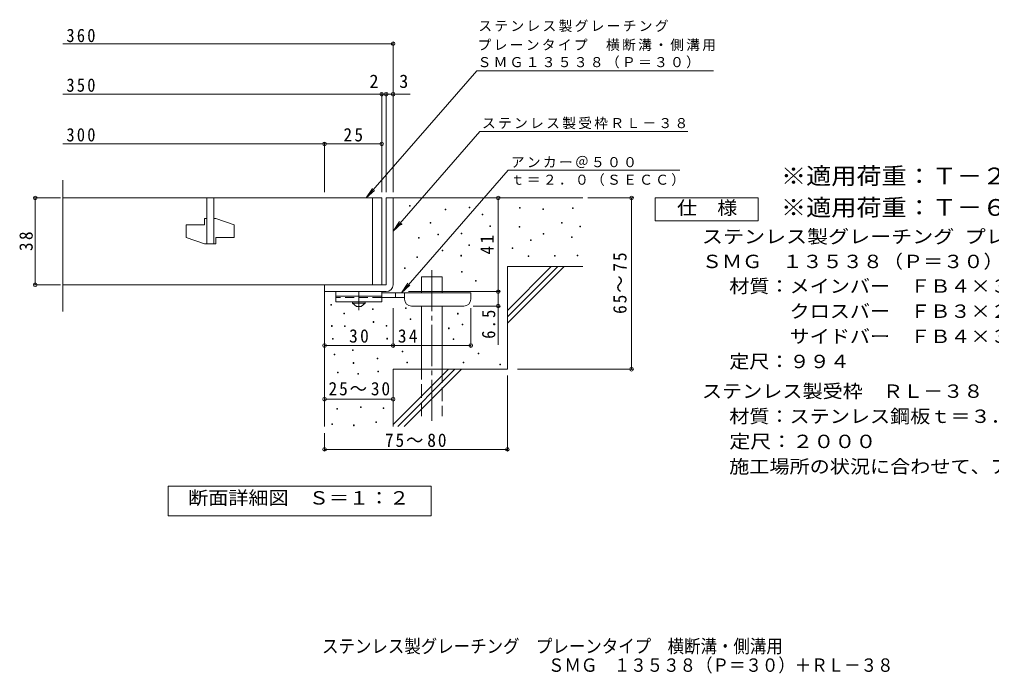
# Model space of a CAD drawing. Units: millimetres, scale not verified. Extents: x -299 to 340, y -273 to 217.
# Drawn here: x -299.4 to 125.9, y -273.3 to 13.1 of the extents above; entities that cross this region are included whole.
import ezdxf
from ezdxf.enums import TextEntityAlignment as Align

# ---------------------------------------------------------------- set-up
doc = ezdxf.new("R2010")
doc.units = ezdxf.units.MM
doc.header["$LTSCALE"] = 2
doc.header["$PDMODE"] = 32
doc.header["$PDSIZE"] = 1.6
for name, pattern in [('CHAIN1', [8, 5, -1, 1, -1]), ('CHAIN2', [12, 9, -1, 1, -1]), ('DASHED2', [3, 2, -1]), ('DASHED3', [4, 3, -1])]:
    doc.linetypes.add(name, pattern=pattern)
for name, color, linetype, lineweight in [('D-0', 7, 'Continuous', 9), ('D-1', 2, 'Continuous', 9), ('D-2', 3, 'Continuous', 9), ('D-4', 7, 'Continuous', 9), ('D-5', 7, 'Continuous', 9), ('D-6', 6, 'Continuous', 9), ('D-9', 4, 'Continuous', 9)]:
    doc.layers.add(name, color=color, linetype=linetype, lineweight=lineweight)
doc.layers.add('F-5_F-5ﾚｲﾔ', color=2, linetype='Continuous')
doc.styles.add('ＭＳ ゴシック', font='')
doc.styles.get('ＭＳ ゴシック').set_extended_font_data('MS Gothic')

msp = doc.modelspace()

# ---------------------------------------------------------------- linework, layer by layer
at = {"layer": 'D-0'}
for points in [[(-128.79, -68.641), (-128.79, -68.341), (-128.49, -68.341), (-128.49, -68.641)], [(-113.124, -70.262), (-113.124, -69.961), (-112.823, -69.961), (-112.823, -70.262)], [(-102.589, -69.451), (-102.589, -69.151), (-102.289, -69.151), (-102.289, -69.451)], [(-96.989, -72.537), (-96.989, -72.237), (-96.689, -72.237), (-96.689, -72.537)], [(-80.56, -69.545), (-80.56, -69.245), (-80.26, -69.245), (-80.26, -69.545)], [(-70.409, -70.087), (-70.409, -69.787), (-70.109, -69.787), (-70.109, -70.087)], [(-57.415, -69.681), (-57.415, -69.381), (-57.116, -69.381), (-57.116, -69.681)], [(-132.394, -76.703), (-132.394, -76.403), (-132.094, -76.403), (-132.094, -76.703)], [(-119.676, -76.163), (-119.676, -75.863), (-119.376, -75.863), (-119.376, -76.163)], [(-62.288, -76.178), (-62.288, -75.877), (-61.988, -75.877), (-61.988, -76.178)], [(-106.212, -80.779), (-106.212, -80.479), (-105.912, -80.479), (-105.912, -80.779)], [(-93.618, -77.638), (-93.618, -77.338), (-93.318, -77.338), (-93.318, -77.638)], [(-80.831, -77.937), (-80.831, -77.637), (-80.531, -77.637), (-80.531, -77.937)], [(-70.274, -80.915), (-70.274, -80.615), (-69.974, -80.615), (-69.974, -80.915)], [(-54.173, -77.715), (-54.173, -77.415), (-53.873, -77.415), (-53.873, -77.715)], [(-124.809, -82.663), (-124.809, -82.363), (-124.509, -82.363), (-124.509, -82.663)], [(-116.305, -81.264), (-116.305, -80.964), (-116.005, -80.964), (-116.005, -81.264)], [(-75.823, -83.757), (-75.823, -83.457), (-75.523, -83.457), (-75.523, -83.757)], [(-57.822, -82.404), (-57.822, -82.104), (-57.522, -82.104), (-57.522, -82.404)], [(-114.533, -88.209), (-114.533, -87.909), (-114.233, -87.909), (-114.233, -88.209)], [(-102.841, -85.88), (-102.841, -85.58), (-102.541, -85.58), (-102.541, -85.88)], [(-83.775, -87.185), (-83.775, -86.885), (-83.475, -86.885), (-83.475, -87.185)], [(-125.496, -91.187), (-125.496, -90.887), (-125.196, -90.887), (-125.196, -91.187)], [(-106.277, -90.51), (-106.277, -90.21), (-105.977, -90.21), (-105.977, -90.51)], [(-76.77, -90.795), (-76.77, -90.495), (-76.471, -90.495), (-76.471, -90.795)], [(-65.266, -90.525), (-65.266, -90.224), (-64.966, -90.224), (-64.966, -90.525)], [(-55.385, -90.389), (-55.385, -90.089), (-55.085, -90.089), (-55.085, -90.389)], [(-130.95, -95.921), (-130.95, -95.621), (-130.65, -95.621), (-130.65, -95.921)], [(-106.059, -97.59), (-106.059, -97.29), (-105.759, -97.29), (-105.759, -97.59)], [(-99.938, -101.513), (-99.938, -101.212), (-99.638, -101.212), (-99.638, -101.513)], [(-163.203, -111.977), (-163.203, -111.677), (-162.903, -111.677), (-162.903, -111.977)], [(-144.933, -113.948), (-144.933, -113.648), (-144.633, -113.648), (-144.633, -113.948)], [(-130.513, -113.554), (-130.513, -113.254), (-130.213, -113.254), (-130.213, -113.554)], [(-157.531, -115.832), (-157.531, -115.532), (-157.231, -115.532), (-157.231, -115.832)], [(-128.455, -118.301), (-128.455, -118.001), (-128.155, -118.001), (-128.155, -118.301)], [(-107.774, -115.909), (-107.774, -115.609), (-107.474, -115.609), (-107.474, -115.909)], [(-162.83, -121.307), (-162.83, -121.007), (-162.53, -121.007), (-162.53, -121.307)], [(-157.216, -121.439), (-157.216, -121.139), (-156.916, -121.139), (-156.916, -121.439)], [(-144.618, -119.555), (-144.618, -119.255), (-144.318, -119.255), (-144.318, -119.555)], [(-138.928, -121.248), (-138.928, -120.948), (-138.628, -120.948), (-138.628, -121.248)], [(-111.718, -122.326), (-111.718, -122.026), (-111.418, -122.026), (-111.418, -122.326)], [(-105.716, -120.656), (-105.716, -120.356), (-105.416, -120.356), (-105.416, -120.656)], [(-162.514, -126.914), (-162.514, -126.614), (-162.214, -126.614), (-162.214, -126.914)], [(-138.613, -126.855), (-138.613, -126.555), (-138.313, -126.555), (-138.313, -126.855)], [(-109.661, -127.073), (-109.661, -126.773), (-109.361, -126.773), (-109.361, -127.073)], [(-153.764, -131.904), (-153.764, -131.604), (-153.464, -131.604), (-153.464, -131.904)], [(-161.753, -133.804), (-161.753, -133.504), (-161.453, -133.504), (-161.453, -133.804)], [(-142.874, -135.585), (-142.874, -135.285), (-142.574, -135.285), (-142.574, -135.585)], [(-131.97, -132.51), (-131.97, -132.21), (-131.67, -132.21), (-131.67, -132.51)], [(-98.717, -133.366), (-98.717, -133.066), (-98.417, -133.066), (-98.417, -133.366)], [(-153.448, -137.511), (-153.448, -137.211), (-153.148, -137.211), (-153.148, -137.511)], [(-129.912, -137.257), (-129.912, -136.957), (-129.612, -136.957), (-129.612, -137.257)], [(-105.341, -137.332), (-105.341, -137.032), (-105.041, -137.032), (-105.041, -137.332)], [(-89.259, -138.124), (-89.259, -137.824), (-88.959, -137.824), (-88.959, -138.124)], [(-160.222, -141.648), (-160.222, -141.348), (-159.922, -141.348), (-159.922, -141.648)], [(-151.39, -142.257), (-151.39, -141.957), (-151.09, -141.957), (-151.09, -142.257)], [(-142.559, -141.192), (-142.559, -140.891), (-142.259, -140.891), (-142.259, -141.192)], [(-160.545, -157.643), (-160.545, -157.343), (-160.245, -157.343), (-160.245, -157.643)], [(-150.191, -156.882), (-150.191, -156.582), (-149.891, -156.582), (-149.891, -156.882)], [(-140.217, -157.262), (-140.217, -156.962), (-139.917, -156.962), (-139.917, -157.262)], [(-162.677, -164.343), (-162.677, -164.043), (-162.377, -164.043), (-162.377, -164.343)], [(-153.236, -164.8), (-153.236, -164.499), (-152.936, -164.499), (-152.936, -164.8)], [(-143.454, -163.352), (-143.454, -163.052), (-143.154, -163.052), (-143.154, -163.352)]]:
    msp.add_lwpolyline(points, close=True, dxfattribs=at)
at = {"layer": 'D-1'}
for p, q in [((-138.929, -65.108), (-138.929, -103.108)), ((-138.929, -65.108), (-135.929, -65.108)), ((-135.929, -103.108), (-135.929, -65.108)), ((-165.929, -103.108), (-138.929, -103.108)), ((-165.929, -106.108), (-165.929, -103.108)), ((-165.929, -106.108), (-138.929, -106.108))]:
    msp.add_line(p, q, dxfattribs=at)
msp.add_arc((-138.929, -103.108), 3, 270, 0, dxfattribs=at)
at = {"layer": 'D-2'}
for p, q in [((-280.463, -114.869), (-280.463, -57.368)), ((-140.929, -65.108), (-280.463, -65.108)), ((-217.429, -65.108), (-217.429, -85.108)), ((-214.429, -65.108), (-214.429, -85.108)), ((-144.929, -65.108), (-144.929, -103.108)), ((-140.929, -65.108), (-140.929, -103.108)), ((-218.429, -74.108), (-218.429, -76.858)), ((-217.429, -74.108), (-218.429, -74.108)), ((-213.429, -74.108), (-214.429, -74.108)), ((-213.429, -74.108), (-205.429, -76.858)), ((-226.429, -76.858), (-226.429, -82.358)), ((-226.429, -76.858), (-218.429, -76.858)), ((-205.429, -76.858), (-205.429, -82.358)), ((-226.429, -82.358), (-218.429, -85.108)), ((-213.429, -82.358), (-213.429, -85.108)), ((-213.429, -82.358), (-205.429, -82.358)), ((-213.429, -85.108), (-218.429, -85.108)), ((-280.463, -103.108), (-140.929, -103.108))]:
    msp.add_line(p, q, dxfattribs=at)
at = {"layer": 'D-4'}
for p, q in [((-280.463, 2.465), (-135.929, 2.465)), ((-135.929, -62.517), (-135.929, 3.065)), ((-280.463, -19.674), (-140.929, -19.674)), ((-140.929, -62.517), (-140.929, -19.074)), ((-140.929, -19.674), (-139.929, -19.674)), ((-139.929, -19.674), (-128.397, -19.674)), ((-138.929, -62.517), (-138.929, -19.074)), ((-280.463, -41.424), (-165.929, -41.424)), ((-165.929, -62.517), (-165.929, -40.824)), ((-165.929, -41.424), (-140.929, -41.424)), ((-281.533, -65.108), (-293.143, -65.108)), ((-292.543, -103.108), (-292.543, -65.108)), ((-89.936, -106.108), (-89.936, -65.108)), ((-50.723, -65.108), (-30.992, -65.108)), ((-31.592, -140.108), (-31.592, -65.108)), ((-281.533, -103.108), (-293.143, -103.108)), ((-129.127, -106.108), (-89.336, -106.108)), ((-89.936, -106.108), (-89.936, -129.458)), ((-135.928, -130.329), (-135.928, -113.408)), ((-101.927, -130.329), (-101.927, -113.408)), ((-89.336, -112.408), (-100.927, -112.408)), ((-81.482, -140.108), (-30.992, -140.108)), ((-85.929, -142.863), (-85.929, -175.764)), ((-165.929, -153.232), (-135.929, -153.232)), ((-165.929, -168.148), (-165.929, -175.764)), ((-165.929, -175.164), (-85.929, -175.164))]:
    msp.add_line(p, q, dxfattribs=at)
msp.add_lwpolyline([(-165.928, -129.729), (-135.928, -129.729), (-101.927, -129.729)], dxfattribs=at)
for p in [(-135.929, 2.465), (-140.929, -19.674), (-138.929, -19.674), (-135.929, -19.674), (-165.929, -41.424), (-140.929, -41.424), (-292.543, -65.108), (-89.936, -65.108), (-31.592, -65.108), (-292.543, -103.108), (-89.936, -106.108), (-89.936, -112.408), (-165.928, -129.729), (-135.928, -129.729), (-101.927, -129.729), (-31.592, -140.108), (-165.929, -153.232), (-135.929, -153.232), (-165.929, -175.164), (-85.929, -175.164)]:
    msp.add_point(p, dxfattribs=at)
at = {"layer": 'D-5'}
for p, q in [((-99.277, -9.385), (4.252, -9.385)), ((-97.911, -35.954), (-6.992, -35.954)), ((-132.305, -106.608), (-85.601, -52.947)), ((-10.485, -52.947), (-85.601, -52.947)), ((-147.776, -65.108), (-145.014, -60.941)), ((-135.929, -79.634), (-132.182, -76.323)), ((-132.305, -106.608), (-129.543, -102.44)), ((-132.305, -106.608), (-128.559, -103.297))]:
    msp.add_line(p, q, dxfattribs=at)
for points in [[(-99.277, -9.385), (-147.776, -65.108), (-144.03, -61.798)], [(-97.911, -35.954), (-135.929, -79.634), (-133.167, -75.466)]]:
    msp.add_lwpolyline(points, dxfattribs=at)
for points in [[(-21.216, -75.108), (-21.216, -65.108), (23.784, -65.108), (23.784, -75.108)], [(-234.328, -204.296), (-234.328, -191.297), (-119.328, -191.297), (-119.328, -204.296)]]:
    msp.add_lwpolyline(points, close=True, dxfattribs=at)
at = {"layer": 'D-6'}
for p, q in [((-135.929, -65.108), (-52.929, -65.108)), ((-85.929, -114.31), (-66.727, -95.108)), ((-85.929, -95.108), (-52.929, -95.108)), ((-85.929, -117.138), (-63.899, -95.108)), ((-85.929, -95.108), (-85.929, -140.108)), ((-85.929, -119.966), (-61.071, -95.108)), ((-123.471, -99.608), (-114.471, -99.608)), ((-123.471, -106.608), (-123.471, -99.608)), ((-114.471, -106.608), (-114.471, -99.608)), ((-165.929, -106.108), (-165.929, -165.108)), ((-123.471, -140.108), (-123.471, -112.408)), ((-114.471, -140.108), (-114.471, -112.408)), ((-135.929, -140.108), (-135.929, -165.108)), ((-135.929, -140.108), (-85.929, -140.108)), ((-135.929, -164.31), (-111.727, -140.108)), ((-133.899, -165.108), (-108.899, -140.108)), ((-131.071, -165.108), (-106.071, -140.108))]:
    msp.add_line(p, q, dxfattribs=at)
at = {"layer": 'D-6', "linetype": 'CHAIN2'}
msp.add_line((-118.971, -96.679), (-118.971, -162.775), dxfattribs=at)
at = {"layer": 'D-6', "linetype": 'DASHED3'}
for p, q in [((-123.471, -160.608), (-123.471, -140.108)), ((-114.471, -140.108), (-114.471, -160.608))]:
    msp.add_line(p, q, dxfattribs=at)
at = {"layer": 'D-9', "color": 3}
for p, q in [((-160.928, -106.108), (-160.928, -110.608)), ((-140.927, -106.108), (-160.928, -106.108)), ((-140.927, -106.108), (-140.927, -110.608)), ((-140.927, -108.108), (-160.928, -108.108)), ((-140.927, -110.608), (-160.928, -110.608))]:
    msp.add_line(p, q, dxfattribs=at)
at = {"layer": 'D-9', "linetype": 'CHAIN1'}
msp.add_line((-150.927, -114.156), (-150.927, -106.108), dxfattribs=at)
at = {"layer": 'D-9', "color": 3, "linetype": 'DASHED2'}
msp.add_line((-140.927, -108.608), (-160.928, -108.608), dxfattribs=at)
at = {"layer": 'D-9'}
for p, q in [((-101.927, -106.608), (-140.927, -106.608)), ((-130.922, -108.608), (-140.927, -108.608)), ((-134.927, -108.608), (-134.927, -106.608)), ((-130.927, -109.408), (-130.927, -106.608)), ((-101.927, -109.408), (-101.927, -106.608)), ((-127.927, -112.408), (-104.927, -112.408))]:
    msp.add_line(p, q, dxfattribs=at)
at = {"layer": 'D-9', "color": 2}
for p, q in [((-153.678, -111.108), (-153.678, -110.608)), ((-153.678, -111.108), (-151.927, -112.608)), ((-153.678, -111.108), (-148.178, -111.108)), ((-151.927, -112.608), (-149.928, -112.608)), ((-149.928, -112.608), (-148.178, -111.108)), ((-148.178, -111.108), (-148.178, -110.608))]:
    msp.add_line(p, q, dxfattribs=at)
at = {"layer": 'D-9'}
for centre, start, end in [((-127.927, -109.408), 180, 270), ((-104.927, -109.408), 270, 0)]:
    msp.add_arc(centre, 3, start, end, dxfattribs=at)

# ---------------------------------------------------------------- texts
at = {"layer": 'D-4', "color": 2, "style": 'ＭＳ ゴシック'}
for s, p in [('2', (-146.297, -18.674)), ('3', (-133.269, -18.674))]:
    msp.add_text(s, height=5.865, dxfattribs=at).set_placement(p, align=Align.BOTTOM_LEFT)
at = {"layer": 'D-4', "color": 2, "char_height": 5.865, "attachment_point": 7, "style": 'ＭＳ ゴシック'}
for s, insert in [('\\T1.27;\\W0.9;360', (-278.881, 3.077)), ('\\T1.27;\\W0.9;350', (-278.881, -18.674)), ('\\T1.27;\\W0.9;300', (-278.881, -40.424)), ('\\T1.27;\\W0.95;25', (-157.679, -40.424)), ('\\T1.27;\\W0.95;30', (-155.178, -128.529)), ('\\T1.27;\\W0.95;34', (-133.854, -128.529)), ('\\T1.22;\\W0.95;25～30', (-164.179, -151.619)), ('\\T1.22;\\W0.95;75～80', (-139.503, -174.165))]:
    msp.add_mtext(s, dxfattribs=dict(at, insert=insert))
at = {"layer": 'D-4', "color": 2, "char_height": 5.865, "attachment_point": 7, "rotation": 90, "style": 'ＭＳ ゴシック'}
for s, insert in [('\\T1.27;\\W0.95;38', (-293.543, -88.358)), ('\\T1.27;\\W0.95;41', (-91.936, -89.858)), ('\\T1.22;\\W0.95;65～75', (-33.698, -115.858)), ('\\T1.27;\\W0.9;6.5', (-91.136, -126.747))]:
    msp.add_mtext(s, dxfattribs=dict(at, insert=insert))
at = {"layer": 'D-5', "color": 3, "style": 'ＭＳ ゴシック', "width": 1.1}
for s, p in [('※適用荷重：Ｔ－２（横断溝用）', (33.784, -61.326)), ('※適用荷重：Ｔ－６（側溝用）', (33.784, -75.108))]:
    msp.add_text(s, height=7.331, dxfattribs=at).set_placement(p, align=Align.BOTTOM_LEFT)
at = {"layer": 'D-5', "color": 2, "style": 'ＭＳ ゴシック'}
for s, width, p in [('仕\u3000様', 1.1, (-11.716, -74.108)), ('ステンレス製グレーチング プレーンタイプ 横断溝・側溝用', 1.15, (-0.798, -86.692)), ('ＳＭＧ\u3000１３５３８（Ｐ＝３０）', 1.1, (-0.798, -97.573)), ('材質：メインバー\u3000ＦＢ４×３８（ＳＵＳ３０４）', 1.1, (11.144, -108.377)), ('\u3000\u3000\u3000クロスバー\u3000ＦＢ３×２０（ＳＵＳ３０４）', 1.1, (11.144, -119.377)), ('\u3000\u3000\u3000サイドバー\u3000ＦＢ４×３８（ＳＵＳ３０４）', 1.1, (11.144, -130.377)), ('定尺：９９４', 1.1, (11.144, -141.377)), ('ステンレス製受枠\u3000ＲＬ－３８', 1.1, (-0.798, -154.377)), ('材質：ステンレス鋼板ｔ＝３．０（ＳＵＳ３０４）', 1.1, (11.144, -165.377)), ('定尺：２０００', 1.15, (11.144, -176.377)), ('施工場所の状況に合わせて、アンカーをプライヤー等で折り曲げてご使用ください。', 1.1, (11.144, -187.377)), ('断面詳細図\u3000Ｓ＝１：２', 1.1, (-225.643, -201.102))]:
    msp.add_text(s, height=5.865, dxfattribs=dict(at, width=width)).set_placement(p, align=Align.BOTTOM_LEFT)
at = {"layer": 'D-5', "char_height": 4.399, "attachment_point": 7, "style": 'ＭＳ ゴシック'}
for s, insert in [('\\T1.17;ステンレス製グレーチング', (-98.614, 7.549)), ('\\T1.17;プレーンタイプ\u3000横断溝・側溝用', (-98.925, -0.783)), ('\\T1.17;ＳＭＧ１３５３８（Ｐ＝３０）', (-98.968, -8.381)), ('\\T1.17;ステンレス製受枠ＲＬ－３８', (-97.034, -35.002)), ('\\T1.17;アンカー＠５００', (-84.414, -52.015)), ('\\T1.17;ｔ＝２．０（ＳＥＣＣ）', (-84.414, -59.878))]:
    msp.add_mtext(s, dxfattribs=dict(at, insert=insert))
at = {"layer": 'F-5_F-5ﾚｲﾔ', "style": 'ＭＳ ゴシック', "width": 0.9}
for s, p in [('ステンレス製グレーチング\u3000プレーンタイプ\u3000横断溝・側溝用', (-167.008, -266.053)), ('ＳＭＧ\u3000１３５３８（Ｐ＝３０）＋ＲＬ－３８', (-68.148, -274.339))]:
    msp.add_text(s, height=5.865, dxfattribs=at).set_placement(p, align=Align.BOTTOM_LEFT)

doc.saveas('drawing.dxf')
